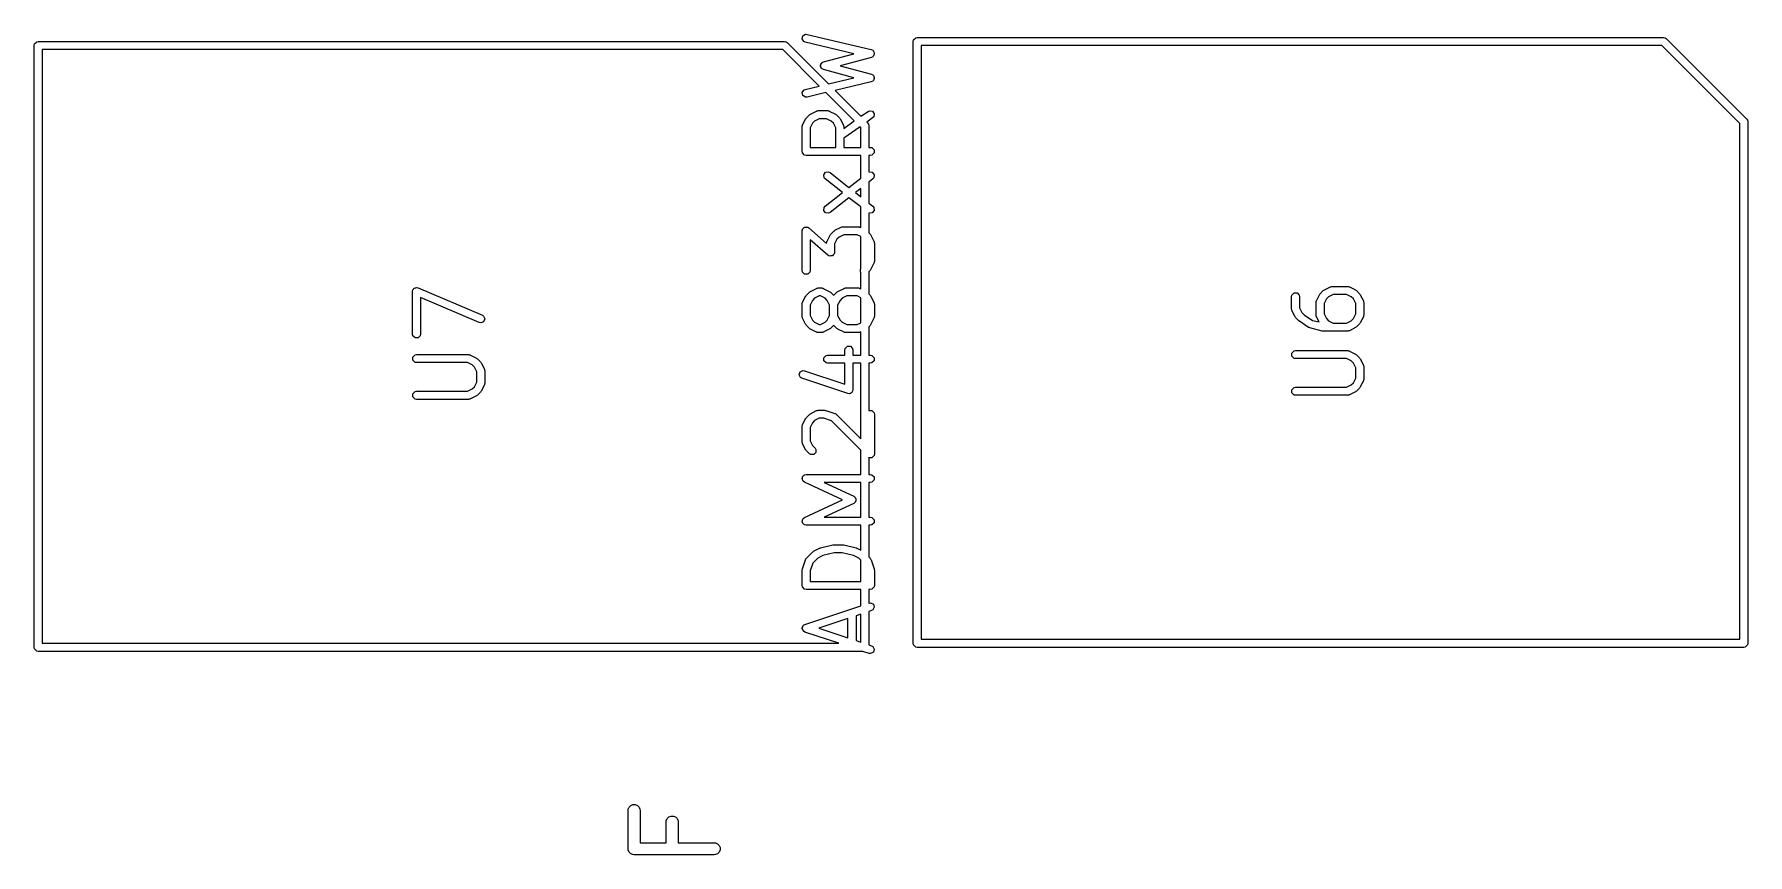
# Model space of a CAD drawing. Header units: inches. Extents: x -1.73 to 1.98, y -0.03 to 4.65.
# Drawn here: x 0.583 to 1.423, y 1.16 to 1.563 of the extents above; entities that cross this region are included whole.
import ezdxf

# ---------------------------------------------------------------- set-up
doc = ezdxf.new("R2010")
doc.units = ezdxf.units.IN
doc.header["$MEASUREMENT"] = 0
doc.layers.add('BLACK', color=250, linetype='CONTINUOUS')

msp = doc.modelspace()

# ---------------------------------------------------------------- linework, layer by layer
at = {"layer": 'BLACK', "linetype": 'CONTINUOUS'}
for p, q in [((0.58268, 1.55709), (0.58283, 1.55784)), ((0.58268, 1.26181), (0.58268, 1.55709)), ((0.58283, 1.55784), (0.58389, 1.55891)), ((0.58389, 1.55891), (0.58465, 1.55906)), ((0.58465, 1.55906), (0.95079, 1.55906)), ((0.95079, 1.55906), (0.95154, 1.55891)), ((0.95154, 1.55891), (0.95218, 1.55848)), ((0.95218, 1.55848), (0.97237, 1.53829)), ((0.95947, 1.56034), (0.95982, 1.5618)), ((0.96026, 1.55905), (0.95947, 1.56034)), ((0.95982, 1.5618), (0.9611, 1.56259)), ((0.96096, 1.55873), (0.96026, 1.55905)), ((0.98486, 1.55304), (0.96096, 1.55873)), ((0.9611, 1.56259), (0.96187, 1.56256)), ((0.96187, 1.56256), (0.99337, 1.55506)), ((1.01398, 1.55906), (1.01413, 1.55981)), ((1.01398, 1.26378), (1.01398, 1.55906)), ((1.01413, 1.55981), (1.01519, 1.56087)), ((1.01519, 1.56087), (1.01594, 1.56102)), ((1.01594, 1.56102), (1.38209, 1.56102)), ((1.01791, 1.55709), (1.01791, 1.26575)), ((1.38127, 1.55709), (1.01791, 1.55709)), ((1.41949, 1.51887), (1.38127, 1.55709)), ((1.38209, 1.56102), (1.38284, 1.56087)), ((1.38284, 1.56087), (1.38348, 1.56045)), ((1.38348, 1.56045), (1.42285, 1.52108)), ((0.58661, 1.55512), (0.58661, 1.26378)), ((0.94997, 1.55512), (0.58661, 1.55512)), ((0.96788, 1.53721), (0.94997, 1.55512)), ((0.96846, 1.54741), (0.96872, 1.54785)), ((0.96853, 1.54715), (0.96846, 1.54741)), ((0.96846, 1.54689), (0.96853, 1.54715)), ((0.96872, 1.54785), (0.96885, 1.54835)), ((0.96885, 1.54835), (0.96908, 1.54848)), ((0.96908, 1.54848), (0.96922, 1.54871)), ((0.96922, 1.54871), (0.9699, 1.54905)), ((0.9699, 1.54905), (0.98486, 1.55304)), ((0.99342, 1.55125), (0.97805, 1.54715)), ((0.97805, 1.54715), (0.99342, 1.54305)), ((0.99337, 1.55506), (0.99406, 1.55474)), ((0.99411, 1.55159), (0.99342, 1.55125)), ((0.99406, 1.55474), (0.99422, 1.55449)), ((0.99425, 1.55184), (0.99411, 1.55159)), ((0.99422, 1.55449), (0.99447, 1.55435)), ((0.9945, 1.552), (0.99425, 1.55184)), ((0.99447, 1.55435), (0.9946, 1.55388)), ((0.99462, 1.55247), (0.9945, 1.552)), ((0.9946, 1.55388), (0.99485, 1.55346)), ((0.99486, 1.55289), (0.99462, 1.55247)), ((0.99485, 1.55346), (0.99478, 1.55317)), ((0.99478, 1.55317), (0.99486, 1.55289)), ((0.96872, 1.54645), (0.96846, 1.54689)), ((0.96885, 1.54595), (0.96872, 1.54645)), ((0.96908, 1.54582), (0.96885, 1.54595)), ((0.96922, 1.54559), (0.96908, 1.54582)), ((0.9699, 1.54525), (0.96922, 1.54559)), ((0.98486, 1.54126), (0.9699, 1.54525)), ((0.97237, 1.53829), (0.98486, 1.54126)), ((0.99337, 1.53924), (0.97564, 1.53502)), ((0.99406, 1.53956), (0.99337, 1.53924)), ((0.99342, 1.54305), (0.99411, 1.54271)), ((0.99422, 1.53981), (0.99406, 1.53956)), ((0.99411, 1.54271), (0.99425, 1.54246)), ((0.99447, 1.53995), (0.99422, 1.53981)), ((0.99425, 1.54246), (0.9945, 1.54231)), ((0.9946, 1.54043), (0.99447, 1.53995)), ((0.9945, 1.54231), (0.99462, 1.54183)), ((0.99485, 1.54084), (0.9946, 1.54043)), ((0.99462, 1.54183), (0.99486, 1.54141)), ((0.99486, 1.54141), (0.99478, 1.54113)), ((0.99478, 1.54113), (0.99485, 1.54084)), ((0.95947, 1.53396), (0.96026, 1.53525)), ((0.95982, 1.5325), (0.95947, 1.53396)), ((0.9611, 1.53171), (0.95982, 1.5325)), ((0.96026, 1.53525), (0.96096, 1.53557)), ((0.96096, 1.53557), (0.96788, 1.53721)), ((0.96187, 1.53174), (0.9611, 1.53171)), ((0.97114, 1.53395), (0.96187, 1.53174)), ((0.98504, 1.52005), (0.97114, 1.53395)), ((0.97564, 1.53502), (0.98832, 1.52234)), ((0.96152, 1.52155), (0.96302, 1.52305)), ((0.96302, 1.52305), (0.96328, 1.52322)), ((0.96328, 1.52322), (0.96353, 1.52341)), ((0.96353, 1.52341), (0.96653, 1.52491)), ((0.96653, 1.52491), (0.96663, 1.52494)), ((0.96663, 1.52494), (0.96666, 1.52497)), ((0.96666, 1.52497), (0.96697, 1.52503)), ((0.96697, 1.52503), (0.96727, 1.52512)), ((0.96727, 1.52512), (0.96732, 1.5251)), ((0.96732, 1.5251), (0.96741, 1.52512)), ((0.96741, 1.52512), (0.97191, 1.52512)), ((0.97191, 1.52512), (0.97201, 1.5251)), ((0.97201, 1.5251), (0.97205, 1.52512)), ((0.97205, 1.52512), (0.97236, 1.52503)), ((0.97236, 1.52503), (0.97267, 1.52497)), ((0.97267, 1.52497), (0.9727, 1.52494)), ((0.9727, 1.52494), (0.97279, 1.52491)), ((0.97279, 1.52491), (0.97579, 1.52341)), ((0.97579, 1.52341), (0.97604, 1.52322)), ((0.97604, 1.52322), (0.9763, 1.52305)), ((0.9763, 1.52305), (0.9778, 1.52155)), ((0.98832, 1.52234), (0.99178, 1.52477)), ((0.99178, 1.52477), (0.99248, 1.52508)), ((0.99248, 1.52508), (0.99397, 1.52481)), ((0.99397, 1.52481), (0.99483, 1.52358)), ((0.99457, 1.5221), (0.99404, 1.52154)), ((0.99483, 1.52358), (0.99457, 1.5221)), ((0.95944, 1.51715), (0.95946, 1.51725)), ((0.95944, 1.50516), (0.95944, 1.51715)), ((0.95945, 1.51729), (0.95953, 1.5176)), ((0.95946, 1.51725), (0.95945, 1.51729)), ((0.95953, 1.5176), (0.95959, 1.51791)), ((0.95959, 1.51791), (0.95963, 1.51794)), ((0.95963, 1.51794), (0.95965, 1.51803)), ((0.95965, 1.51803), (0.96115, 1.52103)), ((0.96115, 1.52103), (0.96135, 1.52128)), ((0.96135, 1.52128), (0.96152, 1.52155)), ((0.96453, 1.51899), (0.96338, 1.51669)), ((0.96338, 1.51669), (0.96338, 1.50712)), ((0.96558, 1.52004), (0.96453, 1.51899)), ((0.96788, 1.52118), (0.96558, 1.52004)), ((0.97145, 1.52118), (0.96788, 1.52118)), ((0.97375, 1.52004), (0.97145, 1.52118)), ((0.97479, 1.51899), (0.97375, 1.52004)), ((0.97594, 1.51669), (0.97479, 1.51899)), ((0.97594, 1.50712), (0.97594, 1.51669)), ((0.9778, 1.52155), (0.97798, 1.52128)), ((0.97798, 1.52128), (0.97817, 1.52103)), ((0.97817, 1.52103), (0.97967, 1.51803)), ((0.97967, 1.51803), (0.9797, 1.51794)), ((0.9797, 1.51794), (0.97973, 1.51791)), ((0.97973, 1.51791), (0.97979, 1.5176)), ((0.97979, 1.5176), (0.97987, 1.51729)), ((0.97987, 1.51729), (0.97986, 1.51725)), ((0.97986, 1.51725), (0.97988, 1.51715)), ((0.97988, 1.51644), (0.98504, 1.52005)), ((0.98787, 1.51722), (0.97988, 1.51163)), ((0.97988, 1.51715), (0.97988, 1.51644)), ((0.98819, 1.5169), (0.98787, 1.51722)), ((0.98819, 1.50712), (0.98819, 1.5169)), ((0.99404, 1.52154), (0.99114, 1.51951)), ((0.99114, 1.51951), (0.99155, 1.51911)), ((0.99155, 1.51911), (0.99198, 1.51847)), ((0.99198, 1.51847), (0.99213, 1.51772)), ((0.99213, 1.51772), (0.99213, 1.50712)), ((1.41949, 1.26575), (1.41949, 1.51887)), ((1.42285, 1.52108), (1.42328, 1.52044)), ((1.42328, 1.52044), (1.42343, 1.51969)), ((1.42343, 1.51969), (1.42343, 1.26378)), ((0.95959, 1.5044), (0.95944, 1.50516)), ((0.96338, 1.50712), (0.97594, 1.50712)), ((0.97988, 1.51163), (0.97988, 1.50712)), ((0.97988, 1.50712), (0.98819, 1.50712)), ((0.99213, 1.50712), (0.99291, 1.50712)), ((0.99291, 1.50712), (0.99366, 1.50697)), ((0.99366, 1.50697), (0.99473, 1.50591)), ((0.99473, 1.50591), (0.99473, 1.5044)), ((0.96066, 1.50334), (0.95959, 1.5044)), ((0.96141, 1.50319), (0.96066, 1.50334)), ((0.98819, 1.50319), (0.96141, 1.50319)), ((0.98819, 1.49195), (0.98819, 1.50319)), ((0.99291, 1.50319), (0.99213, 1.50319)), ((0.99213, 1.50319), (0.99213, 1.49492)), ((0.99366, 1.50334), (0.99291, 1.50319)), ((0.99473, 1.5044), (0.99366, 1.50334)), ((0.97002, 1.49369), (0.97095, 1.49487)), ((0.9702, 1.49219), (0.97002, 1.49369)), ((0.9707, 1.49161), (0.9702, 1.49219)), ((0.97922, 1.48491), (0.9707, 1.49161)), ((0.97095, 1.49487), (0.97244, 1.49505)), ((0.97244, 1.49505), (0.97313, 1.49471)), ((0.97313, 1.49471), (0.98241, 1.48741)), ((0.98241, 1.48741), (0.98819, 1.49195)), ((0.99213, 1.49492), (0.99238, 1.49505)), ((0.99413, 1.49161), (0.99213, 1.49004)), ((0.99213, 1.49004), (0.99213, 1.47978)), ((0.99238, 1.49505), (0.99387, 1.49487)), ((0.99387, 1.49487), (0.9948, 1.49369)), ((0.99463, 1.49219), (0.99413, 1.49161)), ((0.9948, 1.49369), (0.99463, 1.49219)), ((0.9707, 1.47821), (0.97922, 1.48491)), ((0.98241, 1.4824), (0.97313, 1.47511)), ((0.98819, 1.47786), (0.98241, 1.4824)), ((0.98819, 1.48694), (0.9856, 1.48491)), ((0.9856, 1.48491), (0.98819, 1.48287)), ((0.98819, 1.48287), (0.98819, 1.48694)), ((0.99213, 1.47978), (0.99413, 1.47821)), ((0.97002, 1.47613), (0.9702, 1.47762)), ((0.97095, 1.47494), (0.97002, 1.47613)), ((0.9702, 1.47762), (0.9707, 1.47821)), ((0.97244, 1.47476), (0.97095, 1.47494)), ((0.97313, 1.47511), (0.97244, 1.47476)), ((0.98819, 1.46772), (0.98819, 1.47786)), ((0.99238, 1.47476), (0.99213, 1.47489)), ((0.99213, 1.47489), (0.99213, 1.46523)), ((0.99387, 1.47494), (0.99238, 1.47476)), ((0.9948, 1.47613), (0.99387, 1.47494)), ((0.99413, 1.47821), (0.99463, 1.47762)), ((0.99463, 1.47762), (0.9948, 1.47613)), ((0.95944, 1.46616), (0.95955, 1.46671)), ((0.95944, 1.44666), (0.95944, 1.46616)), ((0.95955, 1.46679), (0.95958, 1.46682)), ((0.95955, 1.46671), (0.95955, 1.46679)), ((0.95958, 1.46682), (0.95959, 1.46691)), ((0.95959, 1.46691), (0.96008, 1.4674)), ((0.96008, 1.4674), (0.96054, 1.46793)), ((0.96054, 1.46793), (0.96061, 1.46793)), ((0.96061, 1.46793), (0.96066, 1.46798)), ((0.96066, 1.46798), (0.96135, 1.46798)), ((0.96135, 1.46798), (0.96204, 1.46803)), ((0.96204, 1.46803), (0.96212, 1.46798)), ((0.96212, 1.46798), (0.96217, 1.46798)), ((0.96217, 1.46798), (0.96222, 1.46792)), ((0.96222, 1.46792), (0.96271, 1.46764)), ((0.96271, 1.46764), (0.97144, 1.46)), ((0.97165, 1.46104), (0.97315, 1.46404)), ((0.97315, 1.46404), (0.97334, 1.46429)), ((0.97334, 1.46429), (0.97352, 1.46455)), ((0.97352, 1.46455), (0.97502, 1.46605)), ((0.97502, 1.46605), (0.97528, 1.46623)), ((0.97528, 1.46623), (0.97553, 1.46642)), ((0.97553, 1.46642), (0.97853, 1.46792)), ((0.97758, 1.46304), (0.97653, 1.46199)), ((0.97988, 1.46419), (0.97758, 1.46304)), ((0.97853, 1.46792), (0.97863, 1.46795)), ((0.97863, 1.46795), (0.97866, 1.46798)), ((0.97866, 1.46798), (0.97897, 1.46804)), ((0.97897, 1.46804), (0.97927, 1.46812)), ((0.97927, 1.46812), (0.97931, 1.46811)), ((0.97931, 1.46811), (0.97941, 1.46813)), ((0.97941, 1.46813), (0.98691, 1.46813)), ((0.98645, 1.46419), (0.97988, 1.46419)), ((0.98819, 1.46332), (0.98645, 1.46419)), ((0.98691, 1.46813), (0.98701, 1.46811)), ((0.98701, 1.46811), (0.98705, 1.46812)), ((0.98705, 1.46812), (0.98735, 1.46804)), ((0.98735, 1.46804), (0.98766, 1.46798)), ((0.98766, 1.46798), (0.9877, 1.46795)), ((0.9877, 1.46795), (0.98779, 1.46792)), ((0.98779, 1.46792), (0.98819, 1.46772)), ((0.98819, 1.44756), (0.98819, 1.46332)), ((0.99213, 1.46523), (0.9928, 1.46455)), ((0.9928, 1.46455), (0.99298, 1.46429)), ((0.99298, 1.46429), (0.99317, 1.46404)), ((0.99317, 1.46404), (0.99467, 1.46104)), ((0.97212, 1.45418), (0.96338, 1.46182)), ((0.96338, 1.46182), (0.96338, 1.44666)), ((0.97144, 1.46016), (0.97146, 1.46026)), ((0.97144, 1.46), (0.97144, 1.46016)), ((0.97145, 1.4603), (0.97153, 1.4606)), ((0.97146, 1.46026), (0.97145, 1.4603)), ((0.97153, 1.4606), (0.97159, 1.46091)), ((0.97159, 1.46091), (0.97162, 1.46095)), ((0.97162, 1.46095), (0.97165, 1.46104)), ((0.97523, 1.45491), (0.97474, 1.45442)), ((0.97525, 1.455), (0.97523, 1.45491)), ((0.97528, 1.45503), (0.97525, 1.455)), ((0.97538, 1.45566), (0.97527, 1.45511)), ((0.97527, 1.45511), (0.97528, 1.45503)), ((0.97653, 1.46199), (0.97538, 1.4597)), ((0.97538, 1.4597), (0.97538, 1.45566)), ((0.99467, 1.46104), (0.9947, 1.46095)), ((0.9947, 1.46095), (0.99473, 1.46091)), ((0.99473, 1.46091), (0.99479, 1.46061)), ((0.99479, 1.46061), (0.99487, 1.4603)), ((0.99487, 1.4603), (0.99486, 1.46026)), ((0.99486, 1.46026), (0.99488, 1.46016)), ((0.99488, 1.46016), (0.99488, 1.45116)), ((0.95959, 1.44591), (0.95944, 1.44666)), ((0.96338, 1.44666), (0.96323, 1.44591)), ((0.9726, 1.4539), (0.97212, 1.45418)), ((0.97266, 1.45384), (0.9726, 1.4539)), ((0.9727, 1.45384), (0.97266, 1.45384)), ((0.97278, 1.4538), (0.9727, 1.45384)), ((0.97347, 1.45384), (0.97278, 1.4538)), ((0.97417, 1.45384), (0.97347, 1.45384)), ((0.97421, 1.45389), (0.97417, 1.45384)), ((0.97428, 1.4539), (0.97421, 1.45389)), ((0.97474, 1.45442), (0.97428, 1.4539)), ((0.98809, 1.44742), (0.98819, 1.44756)), ((0.98809, 1.44591), (0.98809, 1.44742)), ((0.9928, 1.44677), (0.99213, 1.4461)), ((0.99213, 1.4461), (0.99213, 1.43523)), ((0.99298, 1.44703), (0.9928, 1.44677)), ((0.99317, 1.44728), (0.99298, 1.44703)), ((0.99467, 1.45028), (0.99317, 1.44728)), ((0.9947, 1.45038), (0.99467, 1.45028)), ((0.99473, 1.45041), (0.9947, 1.45038)), ((0.99479, 1.45072), (0.99473, 1.45041)), ((0.99487, 1.45102), (0.99479, 1.45072)), ((0.99488, 1.45116), (0.99486, 1.45107)), ((0.99486, 1.45107), (0.99487, 1.45102)), ((0.76874, 1.43748), (0.7689, 1.43785)), ((0.7689, 1.43785), (0.76925, 1.438)), ((0.76925, 1.438), (0.76952, 1.43826)), ((0.76952, 1.43826), (0.76992, 1.43826)), ((0.76992, 1.43826), (0.7703, 1.43841)), ((0.7703, 1.43841), (0.771, 1.43826)), ((0.771, 1.43826), (0.77102, 1.43826)), ((0.77102, 1.43826), (0.77103, 1.43826)), ((0.77103, 1.43826), (0.77105, 1.43825)), ((0.77105, 1.43825), (0.80254, 1.42476)), ((0.96066, 1.44484), (0.95959, 1.44591)), ((0.96217, 1.44484), (0.96066, 1.44484)), ((0.96323, 1.44591), (0.96217, 1.44484)), ((0.96353, 1.43643), (0.96653, 1.43792)), ((0.96653, 1.43792), (0.96663, 1.43795)), ((0.96663, 1.43795), (0.96666, 1.43798)), ((0.96666, 1.43798), (0.96697, 1.43804)), ((0.96697, 1.43804), (0.96727, 1.43813)), ((0.96727, 1.43813), (0.96732, 1.43811)), ((0.96732, 1.43811), (0.96741, 1.43813)), ((0.96741, 1.43813), (0.96891, 1.43813)), ((0.96891, 1.43813), (0.96901, 1.43811)), ((0.96901, 1.43811), (0.96905, 1.43813)), ((0.96905, 1.43813), (0.96936, 1.43804)), ((0.96936, 1.43804), (0.96967, 1.43798)), ((0.96967, 1.43798), (0.9697, 1.43795)), ((0.9697, 1.43795), (0.96979, 1.43792)), ((0.96979, 1.43792), (0.97279, 1.43643)), ((0.97703, 1.43643), (0.98003, 1.43792)), ((0.98003, 1.43792), (0.98013, 1.43795)), ((0.98013, 1.43795), (0.98016, 1.43798)), ((0.98016, 1.43798), (0.98047, 1.43804)), ((0.98047, 1.43804), (0.98077, 1.43813)), ((0.98077, 1.43813), (0.98081, 1.43811)), ((0.98081, 1.43811), (0.98091, 1.43813)), ((0.98091, 1.43813), (0.98691, 1.43813)), ((0.98691, 1.43813), (0.98701, 1.43811)), ((0.98701, 1.43811), (0.98705, 1.43813)), ((0.98705, 1.43813), (0.98735, 1.43804)), ((0.98735, 1.43804), (0.98766, 1.43798)), ((0.98766, 1.43798), (0.9877, 1.43795)), ((0.9877, 1.43795), (0.98779, 1.43792)), ((0.98779, 1.43792), (0.98819, 1.43773)), ((0.98819, 1.44581), (0.98809, 1.44591)), ((0.98819, 1.43773), (0.98819, 1.44581)), ((1.21569, 1.43717), (1.21869, 1.43867)), ((1.21869, 1.43867), (1.21878, 1.4387)), ((1.21878, 1.4387), (1.21882, 1.43873)), ((1.21882, 1.43873), (1.21912, 1.43879)), ((1.21912, 1.43879), (1.21943, 1.43888)), ((1.21943, 1.43888), (1.21947, 1.43886)), ((1.21947, 1.43886), (1.21957, 1.43888)), ((1.21957, 1.43888), (1.22707, 1.43888)), ((1.22707, 1.43888), (1.22716, 1.43886)), ((1.22716, 1.43886), (1.22721, 1.43888)), ((1.22721, 1.43888), (1.22751, 1.43879)), ((1.22751, 1.43879), (1.22782, 1.43873)), ((1.22782, 1.43873), (1.22785, 1.4387)), ((1.22785, 1.4387), (1.22795, 1.43867)), ((1.22795, 1.43867), (1.23095, 1.43717)), ((0.7683, 1.43647), (0.76831, 1.43649)), ((0.76831, 1.43646), (0.7683, 1.43647)), ((0.7683, 1.43645), (0.76831, 1.43646)), ((0.7683, 1.41545), (0.7683, 1.43645)), ((0.76831, 1.43649), (0.76845, 1.4372)), ((0.76845, 1.4372), (0.76874, 1.43748)), ((0.80099, 1.42114), (0.77224, 1.43346)), ((0.77224, 1.43346), (0.77224, 1.41545)), ((0.95944, 1.43016), (0.95946, 1.43026)), ((0.95944, 1.42417), (0.95944, 1.43016)), ((0.95945, 1.4303), (0.95953, 1.43061)), ((0.95946, 1.43026), (0.95945, 1.4303)), ((0.95953, 1.43061), (0.95959, 1.43092)), ((0.95959, 1.43092), (0.95963, 1.43095)), ((0.95963, 1.43095), (0.95965, 1.43105)), ((0.95965, 1.43105), (0.96115, 1.43404)), ((0.96115, 1.43404), (0.96135, 1.43429)), ((0.96135, 1.43429), (0.96152, 1.43456)), ((0.96152, 1.43456), (0.96302, 1.43606)), ((0.96302, 1.43606), (0.96328, 1.43623)), ((0.96328, 1.43623), (0.96353, 1.43643)), ((0.96453, 1.432), (0.96338, 1.4297)), ((0.96338, 1.4297), (0.96338, 1.42463)), ((0.96558, 1.43305), (0.96453, 1.432)), ((0.96788, 1.4342), (0.96558, 1.43305)), ((0.96845, 1.4342), (0.96788, 1.4342)), ((0.97075, 1.43305), (0.96845, 1.4342)), ((0.97179, 1.432), (0.97075, 1.43305)), ((0.97294, 1.4297), (0.97179, 1.432)), ((0.97279, 1.43643), (0.97304, 1.43623)), ((0.97294, 1.42463), (0.97294, 1.4297)), ((0.97304, 1.43623), (0.9733, 1.43606)), ((0.9733, 1.43606), (0.9748, 1.43456)), ((0.9748, 1.43456), (0.97491, 1.4344)), ((0.97491, 1.4344), (0.97502, 1.43456)), ((0.97502, 1.43456), (0.97652, 1.43606)), ((0.97652, 1.43606), (0.97678, 1.43623)), ((0.97678, 1.43623), (0.97703, 1.43643)), ((0.97803, 1.432), (0.97688, 1.4297)), ((0.97688, 1.4297), (0.97688, 1.42463)), ((0.97908, 1.43305), (0.97803, 1.432)), ((0.98138, 1.4342), (0.97908, 1.43305)), ((0.98645, 1.4342), (0.98138, 1.4342)), ((0.98819, 1.43332), (0.98645, 1.4342)), ((0.98819, 1.42101), (0.98819, 1.43332)), ((0.99213, 1.43523), (0.9928, 1.43456)), ((0.9928, 1.43456), (0.99298, 1.43429)), ((0.99298, 1.43429), (0.99317, 1.43404)), ((0.99317, 1.43404), (0.99467, 1.43105)), ((0.99467, 1.43105), (0.9947, 1.43095)), ((0.9947, 1.43095), (0.99473, 1.43092)), ((0.99473, 1.43092), (0.99479, 1.43061)), ((0.99479, 1.43061), (0.99487, 1.4303)), ((0.99487, 1.4303), (0.99486, 1.43026)), ((0.99486, 1.43026), (0.99488, 1.43016)), ((0.99488, 1.43016), (0.99488, 1.42417)), ((1.1996, 1.43391), (1.19975, 1.43467)), ((1.1996, 1.42792), (1.1996, 1.43391)), ((1.19975, 1.43467), (1.20082, 1.43573)), ((1.20082, 1.43573), (1.20232, 1.43573)), ((1.20232, 1.43573), (1.20339, 1.43467)), ((1.20339, 1.43467), (1.20354, 1.43391)), ((1.20354, 1.43391), (1.20354, 1.42838)), ((1.2116, 1.43091), (1.21162, 1.43101)), ((1.2116, 1.42492), (1.2116, 1.43091)), ((1.21161, 1.43105), (1.21169, 1.43136)), ((1.21162, 1.43101), (1.21161, 1.43105)), ((1.21169, 1.43136), (1.21175, 1.43167)), ((1.21175, 1.43167), (1.21178, 1.4317)), ((1.21178, 1.4317), (1.21181, 1.4318)), ((1.21181, 1.4318), (1.21331, 1.43479)), ((1.21331, 1.43479), (1.2135, 1.43504)), ((1.2135, 1.43504), (1.21368, 1.43531)), ((1.21368, 1.43531), (1.21518, 1.43681)), ((1.21518, 1.43681), (1.21544, 1.43698)), ((1.21544, 1.43698), (1.21569, 1.43717)), ((1.21669, 1.43275), (1.21554, 1.43045)), ((1.21554, 1.43045), (1.21554, 1.42538)), ((1.21773, 1.4338), (1.21669, 1.43275)), ((1.22003, 1.43495), (1.21773, 1.4338)), ((1.2266, 1.43495), (1.22003, 1.43495)), ((1.2289, 1.4338), (1.2266, 1.43495)), ((1.22995, 1.43275), (1.2289, 1.4338)), ((1.2311, 1.43045), (1.22995, 1.43275)), ((1.23095, 1.43717), (1.2312, 1.43698)), ((1.2311, 1.42538), (1.2311, 1.43045)), ((1.2312, 1.43698), (1.23146, 1.43681)), ((1.23146, 1.43681), (1.23296, 1.43531)), ((1.23296, 1.43531), (1.23313, 1.43504)), ((1.23313, 1.43504), (1.23333, 1.43479)), ((1.23333, 1.43479), (1.23483, 1.4318)), ((1.23483, 1.4318), (1.23485, 1.4317)), ((1.23485, 1.4317), (1.23489, 1.43167)), ((1.23489, 1.43167), (1.23495, 1.43136)), ((1.23495, 1.43136), (1.23503, 1.43105)), ((1.23503, 1.43105), (1.23502, 1.43101)), ((1.23502, 1.43101), (1.23504, 1.43091)), ((1.23504, 1.43091), (1.23504, 1.42492)), ((0.80174, 1.42098), (0.80099, 1.42114)), ((0.80314, 1.42154), (0.80174, 1.42098)), ((0.80254, 1.42476), (0.80318, 1.42432)), ((0.80374, 1.42292), (0.80314, 1.42154)), ((0.80318, 1.42432), (0.80374, 1.42292)), ((0.95946, 1.42407), (0.95944, 1.42417)), ((0.95945, 1.42403), (0.95946, 1.42407)), ((0.95953, 1.42372), (0.95945, 1.42403)), ((0.95959, 1.42341), (0.95953, 1.42372)), ((0.95963, 1.42338), (0.95959, 1.42341)), ((0.95965, 1.42329), (0.95963, 1.42338)), ((0.96115, 1.42029), (0.95965, 1.42329)), ((0.96338, 1.42463), (0.96453, 1.42233)), ((0.96453, 1.42233), (0.96558, 1.42128)), ((0.96558, 1.42128), (0.96788, 1.42013)), ((0.96845, 1.42013), (0.97075, 1.42128)), ((0.97075, 1.42128), (0.97179, 1.42233)), ((0.97179, 1.42233), (0.97294, 1.42463)), ((0.97688, 1.42463), (0.97803, 1.42233)), ((0.97803, 1.42233), (0.97908, 1.42128)), ((0.97908, 1.42128), (0.98138, 1.42013)), ((0.98645, 1.42013), (0.98819, 1.42101)), ((0.99467, 1.42329), (0.99317, 1.42029)), ((0.9947, 1.42338), (0.99467, 1.42329)), ((0.99473, 1.42341), (0.9947, 1.42338)), ((0.99479, 1.42372), (0.99473, 1.42341)), ((0.99487, 1.42403), (0.99479, 1.42372)), ((0.99488, 1.42417), (0.99486, 1.42407)), ((0.99486, 1.42407), (0.99487, 1.42403)), ((1.19962, 1.42782), (1.1996, 1.42792)), ((1.19961, 1.42778), (1.19962, 1.42782)), ((1.19969, 1.42747), (1.19961, 1.42778)), ((1.19975, 1.42716), (1.19969, 1.42747)), ((1.19978, 1.42713), (1.19975, 1.42716)), ((1.19981, 1.42703), (1.19978, 1.42713)), ((1.20131, 1.42404), (1.19981, 1.42703)), ((1.2015, 1.42379), (1.20131, 1.42404)), ((1.20168, 1.42352), (1.2015, 1.42379)), ((1.20318, 1.42202), (1.20168, 1.42352)), ((1.20334, 1.42192), (1.20318, 1.42202)), ((1.20348, 1.42178), (1.20334, 1.42192)), ((1.20798, 1.41878), (1.20348, 1.42178)), ((1.20354, 1.42838), (1.20469, 1.42608)), ((1.20469, 1.42608), (1.20582, 1.42495)), ((1.20582, 1.42495), (1.20988, 1.42224)), ((1.20988, 1.42224), (1.21311, 1.42144)), ((1.21162, 1.42482), (1.2116, 1.42492)), ((1.21161, 1.42478), (1.21162, 1.42482)), ((1.21169, 1.42447), (1.21161, 1.42478)), ((1.21175, 1.42416), (1.21169, 1.42447)), ((1.21178, 1.42413), (1.21175, 1.42416)), ((1.21181, 1.42404), (1.21178, 1.42413)), ((1.21311, 1.42144), (1.21181, 1.42404)), ((1.21554, 1.42538), (1.21669, 1.42308)), ((1.21669, 1.42308), (1.21773, 1.42203)), ((1.21773, 1.42203), (1.22003, 1.42088)), ((1.22003, 1.42088), (1.2266, 1.42088)), ((1.2266, 1.42088), (1.2289, 1.42203)), ((1.2289, 1.42203), (1.22995, 1.42308)), ((1.22995, 1.42308), (1.2311, 1.42538)), ((1.23333, 1.42104), (1.23313, 1.42079)), ((1.23483, 1.42404), (1.23333, 1.42104)), ((1.23485, 1.42413), (1.23483, 1.42404)), ((1.23489, 1.42416), (1.23485, 1.42413)), ((1.23495, 1.42447), (1.23489, 1.42416)), ((1.23503, 1.42478), (1.23495, 1.42447)), ((1.23504, 1.42492), (1.23502, 1.42482)), ((1.23502, 1.42482), (1.23503, 1.42478)), ((0.76845, 1.41469), (0.7683, 1.41545)), ((0.76952, 1.41363), (0.76845, 1.41469)), ((0.77102, 1.41363), (0.76952, 1.41363)), ((0.77209, 1.41469), (0.77102, 1.41363)), ((0.77224, 1.41545), (0.77209, 1.41469)), ((0.96135, 1.42004), (0.96115, 1.42029)), ((0.96152, 1.41977), (0.96135, 1.42004)), ((0.96302, 1.41827), (0.96152, 1.41977)), ((0.96328, 1.4181), (0.96302, 1.41827)), ((0.96353, 1.41791), (0.96328, 1.4181)), ((0.96653, 1.41641), (0.96353, 1.41791)), ((0.96663, 1.41638), (0.96653, 1.41641)), ((0.96666, 1.41635), (0.96663, 1.41638)), ((0.96697, 1.41629), (0.96666, 1.41635)), ((0.96727, 1.4162), (0.96697, 1.41629)), ((0.96732, 1.41622), (0.96727, 1.4162)), ((0.96741, 1.4162), (0.96732, 1.41622)), ((0.96891, 1.4162), (0.96741, 1.4162)), ((0.96788, 1.42013), (0.96845, 1.42013)), ((0.96901, 1.41622), (0.96891, 1.4162)), ((0.96905, 1.4162), (0.96901, 1.41622)), ((0.96936, 1.41629), (0.96905, 1.4162)), ((0.96967, 1.41635), (0.96936, 1.41629)), ((0.9697, 1.41638), (0.96967, 1.41635)), ((0.96979, 1.41641), (0.9697, 1.41638)), ((0.97279, 1.41791), (0.96979, 1.41641)), ((0.97304, 1.4181), (0.97279, 1.41791)), ((0.9733, 1.41827), (0.97304, 1.4181)), ((0.9748, 1.41977), (0.9733, 1.41827)), ((0.97491, 1.41994), (0.9748, 1.41977)), ((0.97502, 1.41977), (0.97491, 1.41994)), ((0.97652, 1.41827), (0.97502, 1.41977)), ((0.97678, 1.4181), (0.97652, 1.41827)), ((0.97703, 1.41791), (0.97678, 1.4181)), ((0.98003, 1.41641), (0.97703, 1.41791)), ((0.98013, 1.41638), (0.98003, 1.41641)), ((0.98016, 1.41635), (0.98013, 1.41638)), ((0.98047, 1.41629), (0.98016, 1.41635)), ((0.98077, 1.4162), (0.98047, 1.41629)), ((0.98081, 1.41622), (0.98077, 1.4162)), ((0.98091, 1.4162), (0.98081, 1.41622)), ((0.98691, 1.4162), (0.98091, 1.4162)), ((0.98138, 1.42013), (0.98645, 1.42013)), ((0.98701, 1.41622), (0.98691, 1.4162)), ((0.98705, 1.4162), (0.98701, 1.41622)), ((0.98735, 1.41629), (0.98705, 1.4162)), ((0.98766, 1.41635), (0.98735, 1.41629)), ((0.9877, 1.41638), (0.98766, 1.41635)), ((0.98779, 1.41641), (0.9877, 1.41638)), ((0.98819, 1.41661), (0.98779, 1.41641)), ((0.98819, 1.40514), (0.98819, 1.41661)), ((0.9928, 1.41977), (0.99213, 1.4191)), ((0.99213, 1.4191), (0.99213, 1.40514)), ((0.99298, 1.42004), (0.9928, 1.41977)), ((0.99317, 1.42029), (0.99298, 1.42004)), ((1.20829, 1.41865), (1.20798, 1.41878)), ((1.20859, 1.41851), (1.20829, 1.41865)), ((1.21459, 1.41701), (1.20859, 1.41851)), ((1.21483, 1.41699), (1.21459, 1.41701)), ((1.21507, 1.41695), (1.21483, 1.41699)), ((1.22707, 1.41695), (1.21507, 1.41695)), ((1.22716, 1.41697), (1.22707, 1.41695)), ((1.22721, 1.41695), (1.22716, 1.41697)), ((1.22751, 1.41704), (1.22721, 1.41695)), ((1.22782, 1.4171), (1.22751, 1.41704)), ((1.22785, 1.41713), (1.22782, 1.4171)), ((1.22795, 1.41716), (1.22785, 1.41713)), ((1.23095, 1.41866), (1.22795, 1.41716)), ((1.2312, 1.41885), (1.23095, 1.41866)), ((1.23146, 1.41902), (1.2312, 1.41885)), ((1.23296, 1.42052), (1.23146, 1.41902)), ((1.23313, 1.42079), (1.23296, 1.42052)), ((0.76845, 1.4042), (0.76952, 1.40527)), ((0.76845, 1.4027), (0.76845, 1.4042)), ((0.76952, 1.40527), (0.77027, 1.40542)), ((0.77027, 1.40542), (0.79577, 1.40542)), ((0.79577, 1.40542), (0.79586, 1.4054)), ((0.79586, 1.4054), (0.79591, 1.40541)), ((0.79591, 1.40541), (0.79621, 1.40533)), ((0.79621, 1.40533), (0.79652, 1.40527)), ((0.79652, 1.40527), (0.79655, 1.40524)), ((0.79655, 1.40524), (0.79665, 1.40521)), ((0.79665, 1.40521), (0.79965, 1.40371)), ((0.97009, 1.40392), (0.97116, 1.40499)), ((0.97116, 1.40499), (0.97191, 1.40514)), ((0.97191, 1.40514), (0.98044, 1.40514)), ((0.98044, 1.40767), (0.98059, 1.40842)), ((0.98044, 1.40514), (0.98044, 1.40767)), ((0.98059, 1.40842), (0.98166, 1.40949)), ((0.98166, 1.40949), (0.98316, 1.40949)), ((0.98316, 1.40949), (0.98423, 1.40842)), ((0.98423, 1.40842), (0.98438, 1.40767)), ((0.98438, 1.40767), (0.98438, 1.40514)), ((0.98438, 1.40514), (0.98819, 1.40514)), ((0.99213, 1.40514), (0.99291, 1.40514)), ((0.99291, 1.40514), (0.99366, 1.40499)), ((0.99366, 1.40499), (0.99473, 1.40392)), ((1.19975, 1.40617), (1.20082, 1.40724)), ((1.19975, 1.40466), (1.19975, 1.40617)), ((1.20082, 1.4036), (1.19975, 1.40466)), ((1.20082, 1.40724), (1.20157, 1.40739)), ((1.20157, 1.40739), (1.22707, 1.40739)), ((1.22707, 1.40739), (1.22716, 1.40737)), ((1.22716, 1.40737), (1.22721, 1.40738)), ((1.22721, 1.40738), (1.22751, 1.4073)), ((1.22751, 1.4073), (1.22782, 1.40724)), ((1.22782, 1.40724), (1.22785, 1.4072)), ((1.22785, 1.4072), (1.22795, 1.40718)), ((1.22795, 1.40718), (1.23095, 1.40568)), ((1.23095, 1.40568), (1.2312, 1.40549)), ((1.2312, 1.40549), (1.23146, 1.40531)), ((1.23146, 1.40531), (1.23296, 1.40381)), ((0.76952, 1.40163), (0.76845, 1.4027)), ((0.77027, 1.40148), (0.76952, 1.40163)), ((0.7953, 1.40148), (0.77027, 1.40148)), ((0.7976, 1.40033), (0.7953, 1.40148)), ((0.79865, 1.39928), (0.7976, 1.40033)), ((0.7998, 1.39699), (0.79865, 1.39928)), ((0.79965, 1.40371), (0.7999, 1.40352)), ((0.7998, 1.39192), (0.7998, 1.39699)), ((0.7999, 1.40352), (0.80016, 1.40334)), ((0.80016, 1.40334), (0.80166, 1.40184)), ((0.80166, 1.40184), (0.80183, 1.40158)), ((0.80183, 1.40158), (0.80203, 1.40133)), ((0.80203, 1.40133), (0.80353, 1.39833)), ((0.80353, 1.39833), (0.80355, 1.39824)), ((0.80355, 1.39824), (0.80359, 1.3982)), ((0.80359, 1.3982), (0.80365, 1.39789)), ((0.80365, 1.39789), (0.80373, 1.39759)), ((0.80373, 1.39759), (0.80372, 1.39755)), ((0.80372, 1.39755), (0.80374, 1.39745)), ((0.80374, 1.39745), (0.80374, 1.39145)), ((0.95795, 1.39553), (0.95843, 1.39696)), ((0.95843, 1.39696), (0.95977, 1.39763)), ((0.95977, 1.39763), (0.96054, 1.39754)), ((0.96054, 1.39754), (0.98044, 1.3909)), ((0.97009, 1.40242), (0.97009, 1.40392)), ((0.97116, 1.40135), (0.97009, 1.40242)), ((0.97191, 1.4012), (0.97116, 1.40135)), ((0.98044, 1.4012), (0.97191, 1.4012)), ((0.98044, 1.3909), (0.98044, 1.4012)), ((0.98819, 1.4012), (0.98438, 1.4012)), ((0.98438, 1.4012), (0.98438, 1.38817)), ((0.98819, 1.36418), (0.98819, 1.4012)), ((0.99291, 1.4012), (0.99213, 1.4012)), ((0.99213, 1.4012), (0.99213, 1.37796)), ((0.99366, 1.40135), (0.99291, 1.4012)), ((0.99473, 1.40242), (0.99366, 1.40135)), ((0.99473, 1.40392), (0.99473, 1.40242)), ((1.20157, 1.40345), (1.20082, 1.4036)), ((1.2266, 1.40345), (1.20157, 1.40345)), ((1.2289, 1.4023), (1.2266, 1.40345)), ((1.22995, 1.40125), (1.2289, 1.4023)), ((1.2311, 1.39895), (1.22995, 1.40125)), ((1.2311, 1.39388), (1.2311, 1.39895)), ((1.23296, 1.40381), (1.23313, 1.40355)), ((1.23313, 1.40355), (1.23333, 1.4033)), ((1.23333, 1.4033), (1.23483, 1.4003)), ((1.23483, 1.4003), (1.23485, 1.4002)), ((1.23485, 1.4002), (1.23489, 1.40017)), ((1.23489, 1.40017), (1.23495, 1.39986)), ((1.23495, 1.39986), (1.23503, 1.39956)), ((1.23503, 1.39956), (1.23502, 1.39952)), ((1.23502, 1.39952), (1.23504, 1.39942)), ((1.23504, 1.39942), (1.23504, 1.39342)), ((0.76845, 1.38621), (0.76952, 1.38727)), ((0.76952, 1.38727), (0.77027, 1.38742)), ((0.77027, 1.38742), (0.7953, 1.38742)), ((0.7953, 1.38742), (0.7976, 1.38857)), ((0.7976, 1.38857), (0.79865, 1.38962)), ((0.79865, 1.38962), (0.7998, 1.39192)), ((0.80184, 1.38732), (0.80166, 1.38706)), ((0.80203, 1.38757), (0.80184, 1.38732)), ((0.80353, 1.39057), (0.80203, 1.38757)), ((0.80355, 1.39067), (0.80353, 1.39057)), ((0.80359, 1.3907), (0.80355, 1.39067)), ((0.80365, 1.39101), (0.80359, 1.3907)), ((0.80373, 1.39131), (0.80365, 1.39101)), ((0.80374, 1.39145), (0.80372, 1.39135)), ((0.80372, 1.39135), (0.80373, 1.39131)), ((0.95862, 1.39418), (0.95795, 1.39553)), ((0.95929, 1.3938), (0.95862, 1.39418)), ((0.98179, 1.3863), (0.95929, 1.3938)), ((0.98423, 1.38742), (0.984, 1.38719)), ((0.98438, 1.38817), (0.98423, 1.38742)), ((1.19975, 1.38817), (1.20082, 1.38924)), ((1.19975, 1.38667), (1.19975, 1.38817)), ((1.20082, 1.38924), (1.20157, 1.38939)), ((1.20157, 1.38939), (1.2266, 1.38939)), ((1.2266, 1.38939), (1.2289, 1.39054)), ((1.2289, 1.39054), (1.22995, 1.39159)), ((1.22995, 1.39159), (1.2311, 1.39388)), ((1.2312, 1.38735), (1.23095, 1.38716)), ((1.23146, 1.38753), (1.2312, 1.38735)), ((1.23296, 1.38903), (1.23146, 1.38753)), ((1.23313, 1.38929), (1.23296, 1.38903)), ((1.23333, 1.38954), (1.23313, 1.38929)), ((1.23483, 1.39254), (1.23333, 1.38954)), ((1.23485, 1.39263), (1.23483, 1.39254)), ((1.23489, 1.39267), (1.23485, 1.39263)), ((1.23495, 1.39298), (1.23489, 1.39267)), ((1.23503, 1.39328), (1.23495, 1.39298)), ((1.23504, 1.39342), (1.23502, 1.39332)), ((1.23502, 1.39332), (1.23503, 1.39328)), ((0.76845, 1.3847), (0.76845, 1.38621)), ((0.76952, 1.38363), (0.76845, 1.3847)), ((0.77027, 1.38348), (0.76952, 1.38363)), ((0.79577, 1.38348), (0.77027, 1.38348)), ((0.79586, 1.3835), (0.79577, 1.38348)), ((0.79591, 1.38349), (0.79586, 1.3835)), ((0.79621, 1.38357), (0.79591, 1.38349)), ((0.79652, 1.38363), (0.79621, 1.38357)), ((0.79655, 1.38367), (0.79652, 1.38363)), ((0.79665, 1.38369), (0.79655, 1.38367)), ((0.79965, 1.38519), (0.79665, 1.38369)), ((0.7999, 1.38538), (0.79965, 1.38519)), ((0.80016, 1.38556), (0.7999, 1.38538)), ((0.80166, 1.38706), (0.80016, 1.38556)), ((0.98255, 1.38621), (0.98179, 1.3863)), ((0.98284, 1.38635), (0.98255, 1.38621)), ((0.98316, 1.38635), (0.98284, 1.38635)), ((0.98349, 1.38668), (0.98316, 1.38635)), ((0.9839, 1.38688), (0.98349, 1.38668)), ((0.984, 1.38719), (0.9839, 1.38688)), ((1.20082, 1.3856), (1.19975, 1.38667)), ((1.20157, 1.38545), (1.20082, 1.3856)), ((1.22707, 1.38545), (1.20157, 1.38545)), ((1.22716, 1.38547), (1.22707, 1.38545)), ((1.22721, 1.38546), (1.22716, 1.38547)), ((1.22751, 1.38554), (1.22721, 1.38546)), ((1.22782, 1.3856), (1.22751, 1.38554)), ((1.22785, 1.38563), (1.22782, 1.3856)), ((1.22795, 1.38566), (1.22785, 1.38563)), ((1.23095, 1.38716), (1.22795, 1.38566)), ((0.95945, 1.37031), (0.95953, 1.37062)), ((0.95953, 1.37062), (0.95959, 1.37093)), ((0.95959, 1.37093), (0.95963, 1.37096)), ((0.95963, 1.37096), (0.95965, 1.37105)), ((0.95965, 1.37105), (0.96115, 1.37405)), ((0.96115, 1.37405), (0.96135, 1.3743)), ((0.96135, 1.3743), (0.96152, 1.37456)), ((0.96152, 1.37456), (0.96302, 1.37606)), ((0.96302, 1.37606), (0.96328, 1.37624)), ((0.96328, 1.37624), (0.96353, 1.37643)), ((0.96453, 1.37201), (0.96338, 1.36971)), ((0.96353, 1.37643), (0.96653, 1.37793)), ((0.96558, 1.37305), (0.96453, 1.37201)), ((0.96788, 1.3742), (0.96558, 1.37305)), ((0.96653, 1.37793), (0.96663, 1.37796)), ((0.96663, 1.37796), (0.96666, 1.37799)), ((0.96666, 1.37799), (0.96697, 1.37805)), ((0.96697, 1.37805), (0.96727, 1.37814)), ((0.96727, 1.37814), (0.96732, 1.37812)), ((0.96732, 1.37812), (0.96741, 1.37814)), ((0.96741, 1.37814), (0.97041, 1.37814)), ((0.97009, 1.3742), (0.96788, 1.3742)), ((0.97385, 1.37295), (0.97009, 1.3742)), ((0.97041, 1.37814), (0.97072, 1.37808)), ((0.97072, 1.37808), (0.97103, 1.37804)), ((0.97103, 1.37804), (0.97553, 1.37654)), ((0.98819, 1.35861), (0.97385, 1.37295)), ((0.97553, 1.37654), (0.97562, 1.37649)), ((0.97562, 1.37649), (0.97566, 1.37649)), ((0.97566, 1.37649), (0.97593, 1.37632)), ((0.97593, 1.37632), (0.9762, 1.37616)), ((0.9762, 1.37616), (0.97622, 1.37612)), ((0.97622, 1.37612), (0.9763, 1.37606)), ((0.9763, 1.37606), (0.98819, 1.36418)), ((0.99213, 1.37796), (0.99216, 1.37799)), ((0.99216, 1.37799), (0.99366, 1.37799)), ((0.99366, 1.37799), (0.99473, 1.37693)), ((0.99473, 1.37693), (0.99488, 1.37617)), ((0.99488, 1.37617), (0.99488, 1.35667)), ((0.95944, 1.37017), (0.95946, 1.37027)), ((0.95944, 1.36267), (0.95944, 1.37017)), ((0.95946, 1.36258), (0.95944, 1.36267)), ((0.95946, 1.37027), (0.95945, 1.37031)), ((0.95945, 1.36253), (0.95946, 1.36258)), ((0.95953, 1.36223), (0.95945, 1.36253)), ((0.95959, 1.36192), (0.95953, 1.36223)), ((0.96338, 1.36971), (0.96338, 1.36314)), ((0.96338, 1.36314), (0.96453, 1.36084)), ((0.95963, 1.36189), (0.95959, 1.36192)), ((0.95965, 1.36179), (0.95963, 1.36189)), ((0.96115, 1.35879), (0.95965, 1.36179)), ((0.96135, 1.35854), (0.96115, 1.35879)), ((0.96152, 1.35828), (0.96135, 1.35854)), ((0.96302, 1.35678), (0.96152, 1.35828)), ((0.96366, 1.35636), (0.96302, 1.35678)), ((0.96517, 1.35636), (0.96366, 1.35636)), ((0.96453, 1.36084), (0.9658, 1.35957)), ((0.96623, 1.35742), (0.96517, 1.35636)), ((0.9658, 1.35957), (0.96623, 1.35893)), ((0.96623, 1.35893), (0.96623, 1.35742)), ((0.98819, 1.34664), (0.98819, 1.35861)), ((0.99216, 1.35486), (0.99213, 1.35488)), ((0.99213, 1.35488), (0.99213, 1.34664)), ((0.99366, 1.35486), (0.99216, 1.35486)), ((0.99473, 1.35592), (0.99366, 1.35486)), ((0.99488, 1.35667), (0.99473, 1.35592)), ((0.95959, 1.34543), (0.9599, 1.34574)), ((0.95959, 1.34508), (0.95959, 1.34543)), ((0.9599, 1.34574), (0.96008, 1.34613)), ((0.96008, 1.34613), (0.96041, 1.34625)), ((0.96041, 1.34625), (0.96066, 1.34649)), ((0.96066, 1.34649), (0.96141, 1.34664)), ((0.96141, 1.34664), (0.98819, 1.34664)), ((0.99213, 1.34664), (0.99291, 1.34664)), ((0.99291, 1.34664), (0.99366, 1.34649)), ((0.99366, 1.34649), (0.99473, 1.34543)), ((0.99473, 1.34543), (0.99473, 1.34392)), ((0.95945, 1.34476), (0.95959, 1.34508)), ((0.95959, 1.34436), (0.95945, 1.34476)), ((0.95959, 1.34392), (0.95959, 1.34436)), ((0.95984, 1.34368), (0.95959, 1.34392)), ((0.95996, 1.34335), (0.95984, 1.34368)), ((0.96058, 1.34289), (0.95996, 1.34335)), ((0.97926, 1.33418), (0.96058, 1.34289)), ((0.97029, 1.34271), (0.98474, 1.33596)), ((0.98819, 1.34271), (0.97029, 1.34271)), ((0.98819, 1.32565), (0.98819, 1.34271)), ((0.99291, 1.34271), (0.99213, 1.34271)), ((0.99213, 1.34271), (0.99213, 1.32565)), ((0.99366, 1.34286), (0.99291, 1.34271)), ((0.99473, 1.34392), (0.99366, 1.34286)), ((0.96058, 1.32546), (0.97926, 1.33418)), ((0.98474, 1.33239), (0.97029, 1.32565)), ((0.98474, 1.33596), (0.98515, 1.33566)), ((0.98515, 1.33269), (0.98474, 1.33239)), ((0.98515, 1.33566), (0.98524, 1.33563)), ((0.98524, 1.33273), (0.98515, 1.33269)), ((0.98524, 1.33563), (0.98526, 1.33558)), ((0.98526, 1.33277), (0.98524, 1.33273)), ((0.98526, 1.33558), (0.98536, 1.33551)), ((0.98536, 1.33285), (0.98526, 1.33277)), ((0.98536, 1.33551), (0.98559, 1.33487)), ((0.98559, 1.33348), (0.98536, 1.33285)), ((0.98559, 1.33487), (0.98588, 1.33426)), ((0.98588, 1.33409), (0.98559, 1.33348)), ((0.98588, 1.33426), (0.98585, 1.33418)), ((0.98585, 1.33418), (0.98588, 1.33409)), ((0.95945, 1.32359), (0.95959, 1.324)), ((0.95959, 1.32327), (0.95945, 1.32359)), ((0.95959, 1.32443), (0.95984, 1.32468)), ((0.95959, 1.324), (0.95959, 1.32443)), ((0.95959, 1.32292), (0.95959, 1.32327)), ((0.9599, 1.32262), (0.95959, 1.32292)), ((0.95984, 1.32468), (0.95996, 1.32501)), ((0.96008, 1.32223), (0.9599, 1.32262)), ((0.95996, 1.32501), (0.96058, 1.32546)), ((0.96041, 1.32211), (0.96008, 1.32223)), ((0.96066, 1.32186), (0.96041, 1.32211)), ((0.96141, 1.32171), (0.96066, 1.32186)), ((0.98819, 1.32171), (0.96141, 1.32171)), ((0.97029, 1.32565), (0.98819, 1.32565)), ((0.98819, 1.30949), (0.98819, 1.32171)), ((0.99213, 1.32565), (0.99291, 1.32565)), ((0.99291, 1.32171), (0.99213, 1.32171)), ((0.99213, 1.32171), (0.99213, 1.30625)), ((0.99291, 1.32565), (0.99366, 1.3255)), ((0.99366, 1.32186), (0.99291, 1.32171)), ((0.99366, 1.3255), (0.99473, 1.32443)), ((0.99473, 1.32292), (0.99366, 1.32186)), ((0.99473, 1.32443), (0.99473, 1.32292)), ((0.96843, 1.31059), (0.97443, 1.31209)), ((0.97443, 1.31209), (0.97467, 1.3121)), ((0.97467, 1.3121), (0.97491, 1.31215)), ((0.97491, 1.31215), (0.97941, 1.31215)), ((0.97941, 1.31215), (0.97965, 1.3121)), ((0.97965, 1.3121), (0.97989, 1.31209)), ((0.97989, 1.31209), (0.98589, 1.31059)), ((0.95955, 1.3003), (0.96105, 1.3048)), ((0.96105, 1.3048), (0.96109, 1.30489)), ((0.96109, 1.30493), (0.96127, 1.3052)), ((0.96109, 1.30489), (0.96109, 1.30493)), ((0.96127, 1.3052), (0.96143, 1.30547)), ((0.96143, 1.30547), (0.96147, 1.30549)), ((0.96147, 1.30549), (0.96152, 1.30557)), ((0.96152, 1.30557), (0.96452, 1.30857)), ((0.96452, 1.30857), (0.96478, 1.30875)), ((0.96708, 1.30556), (0.96463, 1.30312)), ((0.96478, 1.30875), (0.96503, 1.30894)), ((0.96503, 1.30894), (0.96803, 1.31044)), ((0.9696, 1.30682), (0.96708, 1.30556)), ((0.96803, 1.31044), (0.96824, 1.3105)), ((0.96824, 1.3105), (0.96843, 1.31059)), ((0.97515, 1.30821), (0.9696, 1.30682)), ((0.97917, 1.30821), (0.97515, 1.30821)), ((0.98472, 1.30682), (0.97917, 1.30821)), ((0.98724, 1.30556), (0.98472, 1.30682)), ((0.98589, 1.31059), (0.98608, 1.3105)), ((0.98608, 1.3105), (0.98629, 1.31044)), ((0.98629, 1.31044), (0.98819, 1.30949)), ((0.98819, 1.30462), (0.98724, 1.30556)), ((0.98819, 1.29415), (0.98819, 1.30462)), ((0.99213, 1.30625), (0.9928, 1.30557)), ((0.9928, 1.30557), (0.99286, 1.30549)), ((0.99286, 1.30549), (0.9929, 1.30547)), ((0.9929, 1.30547), (0.99305, 1.3052)), ((0.99305, 1.3052), (0.99323, 1.30493)), ((0.99323, 1.30493), (0.99323, 1.30489)), ((0.99323, 1.30489), (0.99328, 1.3048)), ((0.99328, 1.3048), (0.99478, 1.3003)), ((0.95944, 1.29968), (0.95951, 1.29999)), ((0.95944, 1.29218), (0.95944, 1.29968)), ((0.95951, 1.29999), (0.95955, 1.3003)), ((0.96463, 1.30312), (0.96338, 1.29936)), ((0.96338, 1.29936), (0.96338, 1.29415)), ((0.99478, 1.3003), (0.99482, 1.29999)), ((0.99482, 1.29999), (0.99488, 1.29968)), ((0.99488, 1.29968), (0.99488, 1.29218)), ((0.95959, 1.29143), (0.95944, 1.29218)), ((0.96066, 1.29036), (0.95959, 1.29143)), ((0.96141, 1.29021), (0.96066, 1.29036)), ((0.98819, 1.29021), (0.96141, 1.29021)), ((0.96338, 1.29415), (0.98819, 1.29415)), ((0.98819, 1.28219), (0.98819, 1.29021)), ((0.99291, 1.29021), (0.99213, 1.29021)), ((0.99213, 1.29021), (0.99213, 1.2835)), ((0.99366, 1.29036), (0.99291, 1.29021)), ((0.99473, 1.29143), (0.99366, 1.29036)), ((0.99488, 1.29218), (0.99473, 1.29143)), ((0.96079, 1.27305), (0.98819, 1.28219)), ((0.98819, 1.27804), (0.98588, 1.27727)), ((0.98819, 1.26433), (0.98819, 1.27804)), ((0.99213, 1.2835), (0.99229, 1.28355)), ((0.99353, 1.27982), (0.99213, 1.27935)), ((0.99213, 1.27935), (0.99213, 1.26302)), ((0.99229, 1.28355), (0.99305, 1.28365)), ((0.99305, 1.28365), (0.9944, 1.28297)), ((0.9942, 1.2802), (0.99353, 1.27982)), ((0.99487, 1.28154), (0.9942, 1.2802)), ((0.9944, 1.28297), (0.99487, 1.28154)), ((0.95945, 1.27132), (0.95973, 1.27188)), ((0.9595, 1.27118), (0.95945, 1.27132)), ((0.95945, 1.27105), (0.9595, 1.27118)), ((0.95973, 1.27049), (0.95945, 1.27105)), ((0.95973, 1.27188), (0.95993, 1.27247)), ((0.95993, 1.2699), (0.95973, 1.27049)), ((0.95993, 1.27247), (0.96006, 1.27254)), ((0.96006, 1.26983), (0.95993, 1.2699)), ((0.96006, 1.27254), (0.96012, 1.27267)), ((0.96012, 1.2697), (0.96006, 1.26983)), ((0.96012, 1.27267), (0.96079, 1.27305)), ((0.96079, 1.26932), (0.96012, 1.2697)), ((0.98194, 1.27595), (0.96764, 1.27118)), ((0.96764, 1.27118), (0.98194, 1.26642)), ((0.98194, 1.26642), (0.98194, 1.27595)), ((0.98588, 1.27727), (0.98588, 1.2651)), ((0.58283, 1.26106), (0.58268, 1.26181)), ((0.58661, 1.26378), (0.9774, 1.26378)), ((0.9774, 1.26378), (0.96079, 1.26932)), ((0.98588, 1.2651), (0.98819, 1.26433)), ((0.99213, 1.26302), (0.99353, 1.26255)), ((0.99353, 1.26255), (0.9942, 1.26217)), ((0.9942, 1.26217), (0.99487, 1.26083)), ((1.01413, 1.26303), (1.01398, 1.26378)), ((1.01519, 1.26196), (1.01413, 1.26303)), ((1.01594, 1.26181), (1.01519, 1.26196)), ((1.42146, 1.26181), (1.01594, 1.26181)), ((1.01791, 1.26575), (1.41949, 1.26575)), ((1.42221, 1.26196), (1.42146, 1.26181)), ((1.42328, 1.26303), (1.42221, 1.26196)), ((1.42343, 1.26378), (1.42328, 1.26303)), ((0.58389, 1.25999), (0.58283, 1.26106)), ((0.58465, 1.25984), (0.58389, 1.25999)), ((0.98922, 1.25984), (0.58465, 1.25984)), ((0.99229, 1.25882), (0.98922, 1.25984)), ((0.99305, 1.25872), (0.99229, 1.25882)), ((0.9944, 1.2594), (0.99305, 1.25872)), ((0.99487, 1.26083), (0.9944, 1.2594)), ((0.87401, 1.18176), (0.87407, 1.18233)), ((0.87401, 1.16301), (0.87401, 1.18176)), ((0.87407, 1.18233), (0.87451, 1.1834)), ((0.87451, 1.1834), (0.87532, 1.18421)), ((0.87532, 1.18421), (0.87639, 1.18465)), ((0.87639, 1.18465), (0.87754, 1.18465)), ((0.87754, 1.18465), (0.8786, 1.18421)), ((0.8786, 1.18421), (0.87942, 1.1834)), ((0.87942, 1.1834), (0.87986, 1.18233)), ((0.87986, 1.18233), (0.87991, 1.18176)), ((0.87991, 1.18176), (0.87991, 1.16596)), ((0.89281, 1.17671), (0.89325, 1.17777)), ((0.89325, 1.17777), (0.89407, 1.17859)), ((0.89407, 1.17859), (0.89513, 1.17903)), ((0.89513, 1.17903), (0.89629, 1.17903)), ((0.89629, 1.17903), (0.89735, 1.17859)), ((0.89735, 1.17859), (0.89816, 1.17777)), ((0.89816, 1.17777), (0.89861, 1.17671)), ((0.89276, 1.17613), (0.89281, 1.17671)), ((0.89276, 1.16596), (0.89276, 1.17613)), ((0.89861, 1.17671), (0.89866, 1.17613)), ((0.89866, 1.17613), (0.89866, 1.16596)), ((0.87407, 1.16243), (0.87401, 1.16301)), ((0.87451, 1.16137), (0.87407, 1.16243)), ((0.87532, 1.16056), (0.87451, 1.16137)), ((0.87639, 1.16011), (0.87532, 1.16056)), ((0.87991, 1.16596), (0.89276, 1.16596)), ((0.89866, 1.16596), (0.91633, 1.16596)), ((0.91633, 1.16596), (0.91691, 1.16591)), ((0.91691, 1.16591), (0.91797, 1.16547)), ((0.91797, 1.16056), (0.91691, 1.16011)), ((0.91797, 1.16547), (0.91879, 1.16465)), ((0.91879, 1.16137), (0.91797, 1.16056)), ((0.91879, 1.16465), (0.91923, 1.16359)), ((0.91923, 1.16243), (0.91879, 1.16137)), ((0.91923, 1.16359), (0.91923, 1.16243)), ((0.87696, 1.16006), (0.87639, 1.16011)), ((0.91633, 1.16006), (0.87696, 1.16006)), ((0.91691, 1.16011), (0.91633, 1.16006))]:
    msp.add_line(p, q, dxfattribs=at)

doc.saveas('drawing.dxf')
